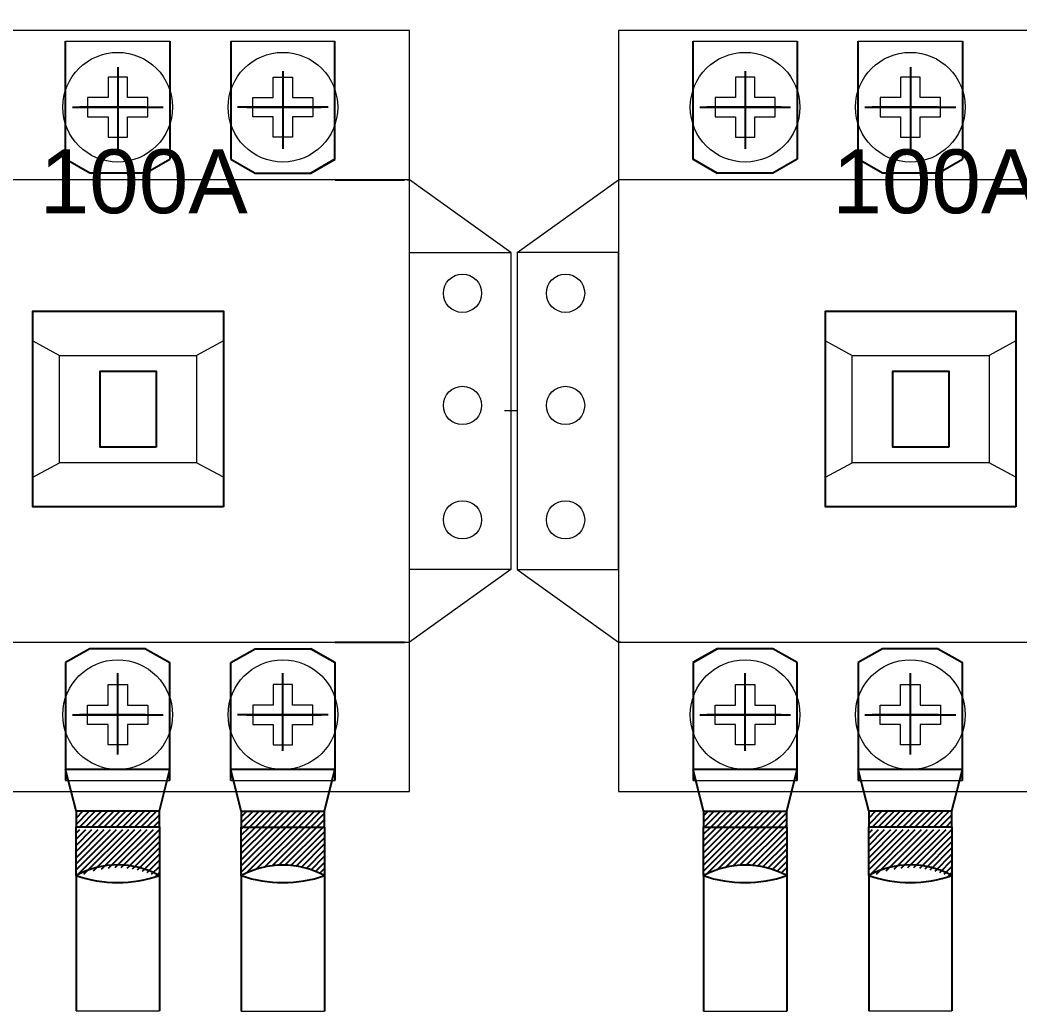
# Model space of a CAD drawing. Header units: millimetres. Extents: x 330554 to 656471, y 11007 to 130943.
# Drawn here: x 420523.3 to 420665.2, y 94432.4 to 94573 of the extents above; entities that cross this region are included whole.
import ezdxf

# ---------------------------------------------------------------- set-up
doc = ezdxf.new("R2010")
doc.units = ezdxf.units.MM
doc.header["$LTSCALE"] = 6
for name, color, linetype in [('BASBAR', 1, 'Continuous'), ('thước đo', 3, 'Continuous'), ('đèn báo pha', 10, 'Continuous')]:
    doc.layers.add(name, color=color, linetype=linetype)
doc.layers.add('M & E', color=5, linetype='Continuous', lineweight=30)
doc.styles.get("Standard").update_dxf_attribs({"font": 'VHELVCN.TTF', "height": 120})
pattern_1 = [(225, (119305.99674, 106156.1728), (0.4354782166, -0.4354782166), [])]
pattern_2 = [(225, (119193.49674, 106156.1728), (0.4354782166, -0.4354782166), [])]

msp = doc.modelspace()

# ---------------------------------------------------------------- hatches: boundary and pattern name
at = {"layer": 'M & E', "lineweight": -2, "ltscale": 8}
h = msp.add_hatch(dxfattribs=at)
h.set_pattern_fill('ANSI31', color=256, scale=4.926874, angle=540, style=0)
h.set_pattern_definition(pattern_2)
h.paths.add_polyline_path([(420554.718, 94460.743), (420554.718, 94458.489), (420566.542, 94458.489), (420566.542, 94460.743)])
h = msp.add_hatch(dxfattribs=at)
h.set_pattern_fill('ANSI31', color=256, scale=4.926874, angle=540, style=0)
h.set_pattern_definition(pattern_2)
edge = h.paths.add_edge_path()
edge.add_line((420554.718, 94451.591), (420554.718, 94458.489))
edge.add_line((420554.718, 94458.489), (420566.542, 94458.489))
edge.add_line((420566.542, 94458.489), (420566.542, 94451.591))
edge.add_arc((420560.63, 94440.588), 12.491, 61.75026, 118.24974)
at = {"layer": 'đèn báo pha', "ltscale": 8}
h = msp.add_hatch(dxfattribs=at)
h.set_pattern_fill('ANSI31', color=2, scale=4.926874, angle=360, style=0)
h.set_pattern_definition([(225, (181366.1806, 64465.0399), (0.4354782166, -0.4354782166), [])])
edge = h.paths.add_edge_path()
edge.add_line((420419.665, 94451.252), (420419.665, 94458.15))
edge.add_line((420419.665, 94458.15), (420431.49, 94458.15))
edge.add_line((420431.49, 94458.15), (420431.49, 94451.252))
edge.add_arc((420425.578, 94440.249), 12.491, 781.75026, 838.24974)
edge = h.paths.add_edge_path()
edge.add_line((420819.728, 94560.239), (420819.728, 94573.049))
h = msp.add_hatch(dxfattribs=at)
h.set_pattern_fill('ANSI31', color=2, scale=4.926874, angle=360, style=0)
h.set_pattern_definition([(225, (181477.7806, 64465.0399), (0.4354782166, -0.4354782166), [])])
edge = h.paths.add_edge_path()
edge.add_line((420531.265, 94451.252), (420531.265, 94458.15))
edge.add_line((420531.265, 94458.15), (420543.09, 94458.15))
edge.add_line((420543.09, 94458.15), (420543.09, 94451.252))
edge.add_arc((420537.178, 94440.249), 12.491, 781.75026, 838.24974)
edge = h.paths.add_edge_path()
edge.add_line((420931.328, 94560.239), (420931.328, 94573.049))
h = msp.add_hatch(dxfattribs=at)
h.set_pattern_fill('ANSI31', color=2, scale=4.926874, angle=360, style=0)
h.set_pattern_definition([(225, (181590.2806, 64465.0399), (0.4354782166, -0.4354782166), [])])
edge = h.paths.add_edge_path()
edge.add_line((420643.765, 94451.252), (420643.765, 94458.15))
edge.add_line((420643.765, 94458.15), (420655.59, 94458.15))
edge.add_line((420655.59, 94458.15), (420655.59, 94451.252))
edge.add_arc((420649.678, 94440.249), 12.491, 781.75026, 838.24974)
edge = h.paths.add_edge_path()
edge.add_line((421043.828, 94560.239), (421043.828, 94573.049))
h = msp.add_hatch(dxfattribs=at)
h.set_pattern_fill('ANSI31', color=2, scale=4.926874, angle=360, style=0)
h.set_pattern_definition([(225, (181477.7806, 64465.40466), (0.4354782166, -0.4354782166), [])])
h.paths.add_polyline_path([(420531.265, 94460.768), (420543.09, 94460.768), (420543.09, 94458.514), (420531.265, 94458.514)])
h = msp.add_hatch(dxfattribs=at)
h.set_pattern_fill('ANSI31', color=256, scale=4.926874, angle=540, style=0)
h.set_pattern_definition(pattern_1)
h.paths.add_polyline_path([(420632.138, 94458.489), (420632.138, 94460.743), (420620.313, 94460.743), (420620.313, 94458.489)])
h = msp.add_hatch(dxfattribs=at)
h.set_pattern_fill('ANSI31', color=2, scale=4.926874, angle=360, style=0)
h.set_pattern_definition([(225, (181590.2806, 64465.40466), (0.4354782166, -0.4354782166), [])])
h.paths.add_polyline_path([(420643.765, 94460.768), (420655.59, 94460.768), (420655.59, 94458.514), (420643.765, 94458.514)])
h = msp.add_hatch(dxfattribs=at)
h.set_pattern_fill('ANSI31', color=256, scale=4.926874, angle=540, style=0)
h.set_pattern_definition(pattern_1)
edge = h.paths.add_edge_path()
edge.add_arc((420626.226, 94440.588), 12.491, 61.75026, 118.24974)
edge.add_line((420620.313, 94451.591), (420620.313, 94458.489))
edge.add_line((420620.313, 94458.489), (420632.138, 94458.489))
edge.add_line((420632.138, 94458.489), (420632.138, 94451.591))

# ---------------------------------------------------------------- linework, layer by layer
at = {"linetype": 'ByBlock', "lineweight": 18, "ltscale": 8}
for p, q in [((420538.551, 94564.935), (420535.804, 94564.935)), ((420535.804, 94564.935), (420535.804, 94562.045)), ((420538.551, 94564.935), (420535.804, 94564.935)), ((420535.804, 94564.935), (420535.804, 94562.045)), ((420538.551, 94562.045), (420538.551, 94564.935)), ((420538.551, 94562.045), (420538.551, 94564.935)), ((420559.256, 94562.045), (420559.256, 94564.935)), ((420559.256, 94564.935), (420562.004, 94564.935)), ((420559.256, 94562.045), (420559.256, 94564.935)), ((420559.256, 94564.935), (420562.004, 94564.935)), ((420559.256, 94562.045), (420559.256, 94564.935)), ((420559.256, 94564.935), (420562.004, 94564.935)), ((420559.256, 94562.045), (420559.256, 94564.935)), ((420559.256, 94564.935), (420562.004, 94564.935)), ((420562.004, 94564.935), (420562.004, 94562.045)), ((420562.004, 94564.935), (420562.004, 94562.045)), ((420562.004, 94564.935), (420562.004, 94562.045)), ((420562.004, 94564.935), (420562.004, 94562.045)), ((420627.599, 94564.935), (420624.852, 94564.935)), ((420624.852, 94564.935), (420624.852, 94562.045)), ((420627.599, 94564.935), (420624.852, 94564.935)), ((420624.852, 94564.935), (420624.852, 94562.045)), ((420627.599, 94564.935), (420624.852, 94564.935)), ((420624.852, 94564.935), (420624.852, 94562.045)), ((420627.599, 94564.935), (420624.852, 94564.935)), ((420624.852, 94564.935), (420624.852, 94562.045)), ((420627.599, 94562.045), (420627.599, 94564.935)), ((420627.599, 94562.045), (420627.599, 94564.935)), ((420627.599, 94562.045), (420627.599, 94564.935)), ((420627.599, 94562.045), (420627.599, 94564.935)), ((420651.051, 94564.935), (420648.304, 94564.935)), ((420648.304, 94564.935), (420648.304, 94562.045)), ((420651.051, 94564.935), (420648.304, 94564.935)), ((420648.304, 94564.935), (420648.304, 94562.045)), ((420651.051, 94562.045), (420651.051, 94564.935)), ((420651.051, 94562.045), (420651.051, 94564.935)), ((420535.804, 94562.045), (420532.914, 94562.045)), ((420532.914, 94562.045), (420532.914, 94559.298)), ((420535.804, 94562.045), (420532.914, 94562.045)), ((420532.914, 94562.045), (420532.914, 94559.298)), ((420541.441, 94562.045), (420538.551, 94562.045)), ((420541.441, 94562.045), (420538.551, 94562.045)), ((420541.441, 94559.298), (420541.441, 94562.045)), ((420541.441, 94559.298), (420541.441, 94562.045)), ((420556.366, 94559.298), (420556.366, 94562.045)), ((420556.366, 94562.045), (420559.256, 94562.045)), ((420556.366, 94559.298), (420556.366, 94562.045)), ((420556.366, 94562.045), (420559.256, 94562.045)), ((420556.366, 94559.298), (420556.366, 94562.045)), ((420556.366, 94562.045), (420559.256, 94562.045)), ((420556.366, 94559.298), (420556.366, 94562.045)), ((420556.366, 94562.045), (420559.256, 94562.045)), ((420562.004, 94562.045), (420564.893, 94562.045)), ((420562.004, 94562.045), (420564.893, 94562.045)), ((420562.004, 94562.045), (420564.893, 94562.045)), ((420562.004, 94562.045), (420564.893, 94562.045)), ((420564.893, 94562.045), (420564.893, 94559.298)), ((420564.893, 94562.045), (420564.893, 94559.298)), ((420564.893, 94562.045), (420564.893, 94559.298)), ((420564.893, 94562.045), (420564.893, 94559.298)), ((420624.852, 94562.045), (420621.962, 94562.045)), ((420621.962, 94562.045), (420621.962, 94559.298)), ((420624.852, 94562.045), (420621.962, 94562.045)), ((420621.962, 94562.045), (420621.962, 94559.298)), ((420624.852, 94562.045), (420621.962, 94562.045)), ((420621.962, 94562.045), (420621.962, 94559.298)), ((420624.852, 94562.045), (420621.962, 94562.045)), ((420621.962, 94562.045), (420621.962, 94559.298)), ((420630.489, 94562.045), (420627.599, 94562.045)), ((420630.489, 94562.045), (420627.599, 94562.045)), ((420630.489, 94562.045), (420627.599, 94562.045)), ((420630.489, 94562.045), (420627.599, 94562.045)), ((420630.489, 94559.298), (420630.489, 94562.045)), ((420630.489, 94559.298), (420630.489, 94562.045)), ((420630.489, 94559.298), (420630.489, 94562.045)), ((420630.489, 94559.298), (420630.489, 94562.045)), ((420648.304, 94562.045), (420645.414, 94562.045)), ((420645.414, 94562.045), (420645.414, 94559.298)), ((420648.304, 94562.045), (420645.414, 94562.045)), ((420645.414, 94562.045), (420645.414, 94559.298)), ((420653.941, 94562.045), (420651.051, 94562.045)), ((420653.941, 94562.045), (420651.051, 94562.045)), ((420653.941, 94559.298), (420653.941, 94562.045)), ((420653.941, 94559.298), (420653.941, 94562.045)), ((420532.914, 94559.298), (420535.804, 94559.298)), ((420532.914, 94559.298), (420535.804, 94559.298)), ((420535.804, 94559.298), (420535.804, 94556.408)), ((420535.804, 94559.298), (420535.804, 94556.408)), ((420538.551, 94556.408), (420538.551, 94559.298)), ((420538.551, 94559.298), (420541.441, 94559.298)), ((420538.551, 94556.408), (420538.551, 94559.298)), ((420538.551, 94559.298), (420541.441, 94559.298)), ((420559.256, 94559.298), (420556.366, 94559.298)), ((420559.256, 94559.298), (420556.366, 94559.298)), ((420559.256, 94559.298), (420556.366, 94559.298)), ((420559.256, 94559.298), (420556.366, 94559.298)), ((420559.256, 94556.408), (420559.256, 94559.298)), ((420559.256, 94556.408), (420559.256, 94559.298)), ((420559.256, 94556.408), (420559.256, 94559.298)), ((420559.256, 94556.408), (420559.256, 94559.298)), ((420564.893, 94559.298), (420562.004, 94559.298)), ((420562.004, 94559.298), (420562.004, 94556.408)), ((420564.893, 94559.298), (420562.004, 94559.298)), ((420562.004, 94559.298), (420562.004, 94556.408)), ((420564.893, 94559.298), (420562.004, 94559.298)), ((420562.004, 94559.298), (420562.004, 94556.408)), ((420564.893, 94559.298), (420562.004, 94559.298)), ((420562.004, 94559.298), (420562.004, 94556.408)), ((420621.962, 94559.298), (420624.852, 94559.298)), ((420621.962, 94559.298), (420624.852, 94559.298)), ((420621.962, 94559.298), (420624.852, 94559.298)), ((420621.962, 94559.298), (420624.852, 94559.298)), ((420624.852, 94559.298), (420624.852, 94556.408)), ((420624.852, 94559.298), (420624.852, 94556.408)), ((420624.852, 94559.298), (420624.852, 94556.408)), ((420624.852, 94559.298), (420624.852, 94556.408)), ((420627.599, 94556.408), (420627.599, 94559.298)), ((420627.599, 94559.298), (420630.489, 94559.298)), ((420627.599, 94556.408), (420627.599, 94559.298)), ((420627.599, 94559.298), (420630.489, 94559.298)), ((420627.599, 94556.408), (420627.599, 94559.298)), ((420627.599, 94559.298), (420630.489, 94559.298)), ((420627.599, 94556.408), (420627.599, 94559.298)), ((420627.599, 94559.298), (420630.489, 94559.298)), ((420645.414, 94559.298), (420648.304, 94559.298)), ((420645.414, 94559.298), (420648.304, 94559.298)), ((420648.304, 94559.298), (420648.304, 94556.408)), ((420648.304, 94559.298), (420648.304, 94556.408)), ((420651.051, 94556.408), (420651.051, 94559.298)), ((420651.051, 94559.298), (420653.941, 94559.298)), ((420651.051, 94556.408), (420651.051, 94559.298)), ((420651.051, 94559.298), (420653.941, 94559.298)), ((420535.804, 94556.408), (420538.551, 94556.408)), ((420535.804, 94556.408), (420538.551, 94556.408)), ((420562.004, 94556.408), (420559.256, 94556.408)), ((420562.004, 94556.408), (420559.256, 94556.408)), ((420562.004, 94556.408), (420559.256, 94556.408)), ((420562.004, 94556.408), (420559.256, 94556.408)), ((420624.852, 94556.408), (420627.599, 94556.408)), ((420624.852, 94556.408), (420627.599, 94556.408)), ((420624.852, 94556.408), (420627.599, 94556.408)), ((420624.852, 94556.408), (420627.599, 94556.408)), ((420648.304, 94556.408), (420651.051, 94556.408)), ((420648.304, 94556.408), (420651.051, 94556.408)), ((420525.117, 94527.491), (420528.907, 94525.443)), ((420525.117, 94527.491), (420528.907, 94525.443)), ((420552.172, 94527.491), (420548.383, 94525.443)), ((420637.617, 94527.491), (420641.407, 94525.443)), ((420637.617, 94527.491), (420641.407, 94525.443)), ((420664.672, 94527.491), (420660.883, 94525.443)), ((420525.117, 94508.153), (420528.907, 94510.201)), ((420525.117, 94508.153), (420528.907, 94510.201)), ((420552.172, 94508.153), (420548.383, 94510.201)), ((420637.617, 94508.153), (420641.407, 94510.201)), ((420637.617, 94508.153), (420641.407, 94510.201)), ((420664.672, 94508.153), (420660.883, 94510.201)), ((420535.804, 94475.812), (420535.804, 94478.702)), ((420535.804, 94478.702), (420538.551, 94478.702)), ((420535.804, 94475.812), (420535.804, 94478.702)), ((420535.804, 94478.702), (420538.551, 94478.702)), ((420538.551, 94478.702), (420538.551, 94475.812)), ((420538.551, 94478.702), (420538.551, 94475.812)), ((420559.256, 94478.702), (420559.256, 94475.812)), ((420562.004, 94478.702), (420559.256, 94478.702)), ((420559.256, 94478.702), (420559.256, 94475.812)), ((420562.004, 94478.702), (420559.256, 94478.702)), ((420559.256, 94478.702), (420559.256, 94475.812)), ((420562.004, 94478.702), (420559.256, 94478.702)), ((420559.256, 94478.702), (420559.256, 94475.812)), ((420562.004, 94478.702), (420559.256, 94478.702)), ((420562.004, 94475.812), (420562.004, 94478.702)), ((420562.004, 94475.812), (420562.004, 94478.702)), ((420562.004, 94475.812), (420562.004, 94478.702)), ((420562.004, 94475.812), (420562.004, 94478.702)), ((420624.852, 94475.812), (420624.852, 94478.702)), ((420624.852, 94478.702), (420627.599, 94478.702)), ((420624.852, 94475.812), (420624.852, 94478.702)), ((420624.852, 94478.702), (420627.599, 94478.702)), ((420624.852, 94475.812), (420624.852, 94478.702)), ((420624.852, 94478.702), (420627.599, 94478.702)), ((420624.852, 94475.812), (420624.852, 94478.702)), ((420624.852, 94478.702), (420627.599, 94478.702)), ((420627.599, 94478.702), (420627.599, 94475.812)), ((420627.599, 94478.702), (420627.599, 94475.812)), ((420627.599, 94478.702), (420627.599, 94475.812)), ((420627.599, 94478.702), (420627.599, 94475.812)), ((420648.304, 94475.812), (420648.304, 94478.702)), ((420648.304, 94478.702), (420651.051, 94478.702)), ((420648.304, 94475.812), (420648.304, 94478.702)), ((420648.304, 94478.702), (420651.051, 94478.702)), ((420651.051, 94478.702), (420651.051, 94475.812)), ((420651.051, 94478.702), (420651.051, 94475.812)), ((420532.914, 94473.064), (420532.914, 94475.812)), ((420532.914, 94475.812), (420535.804, 94475.812)), ((420532.914, 94473.064), (420532.914, 94475.812)), ((420532.914, 94475.812), (420535.804, 94475.812)), ((420538.551, 94475.812), (420541.441, 94475.812)), ((420538.551, 94475.812), (420541.441, 94475.812)), ((420541.441, 94475.812), (420541.441, 94473.064)), ((420541.441, 94475.812), (420541.441, 94473.064)), ((420559.256, 94475.812), (420556.366, 94475.812)), ((420556.366, 94475.812), (420556.366, 94473.064)), ((420559.256, 94475.812), (420556.366, 94475.812)), ((420556.366, 94475.812), (420556.366, 94473.064)), ((420559.256, 94475.812), (420556.366, 94475.812)), ((420556.366, 94475.812), (420556.366, 94473.064)), ((420559.256, 94475.812), (420556.366, 94475.812)), ((420556.366, 94475.812), (420556.366, 94473.064)), ((420564.893, 94475.812), (420562.004, 94475.812)), ((420564.893, 94475.812), (420562.004, 94475.812)), ((420564.893, 94475.812), (420562.004, 94475.812)), ((420564.893, 94475.812), (420562.004, 94475.812)), ((420564.893, 94473.064), (420564.893, 94475.812)), ((420564.893, 94473.064), (420564.893, 94475.812)), ((420564.893, 94473.064), (420564.893, 94475.812)), ((420564.893, 94473.064), (420564.893, 94475.812)), ((420621.962, 94473.064), (420621.962, 94475.812)), ((420621.962, 94475.812), (420624.852, 94475.812)), ((420621.962, 94473.064), (420621.962, 94475.812)), ((420621.962, 94475.812), (420624.852, 94475.812)), ((420621.962, 94473.064), (420621.962, 94475.812)), ((420621.962, 94475.812), (420624.852, 94475.812)), ((420621.962, 94473.064), (420621.962, 94475.812)), ((420621.962, 94475.812), (420624.852, 94475.812)), ((420627.599, 94475.812), (420630.489, 94475.812)), ((420627.599, 94475.812), (420630.489, 94475.812)), ((420627.599, 94475.812), (420630.489, 94475.812)), ((420627.599, 94475.812), (420630.489, 94475.812)), ((420630.489, 94475.812), (420630.489, 94473.064)), ((420630.489, 94475.812), (420630.489, 94473.064)), ((420630.489, 94475.812), (420630.489, 94473.064)), ((420630.489, 94475.812), (420630.489, 94473.064)), ((420645.414, 94473.064), (420645.414, 94475.812)), ((420645.414, 94475.812), (420648.304, 94475.812)), ((420645.414, 94473.064), (420645.414, 94475.812)), ((420645.414, 94475.812), (420648.304, 94475.812)), ((420651.051, 94475.812), (420653.941, 94475.812)), ((420651.051, 94475.812), (420653.941, 94475.812)), ((420653.941, 94475.812), (420653.941, 94473.064)), ((420653.941, 94475.812), (420653.941, 94473.064)), ((420535.804, 94473.064), (420532.914, 94473.064)), ((420535.804, 94473.064), (420532.914, 94473.064)), ((420535.804, 94470.174), (420535.804, 94473.064)), ((420535.804, 94470.174), (420535.804, 94473.064)), ((420541.441, 94473.064), (420538.551, 94473.064)), ((420538.551, 94473.064), (420538.551, 94470.174)), ((420541.441, 94473.064), (420538.551, 94473.064)), ((420538.551, 94473.064), (420538.551, 94470.174)), ((420556.366, 94473.064), (420559.256, 94473.064)), ((420556.366, 94473.064), (420559.256, 94473.064)), ((420556.366, 94473.064), (420559.256, 94473.064)), ((420556.366, 94473.064), (420559.256, 94473.064)), ((420559.256, 94473.064), (420559.256, 94470.174)), ((420559.256, 94473.064), (420559.256, 94470.174)), ((420559.256, 94473.064), (420559.256, 94470.174)), ((420559.256, 94473.064), (420559.256, 94470.174)), ((420562.004, 94470.174), (420562.004, 94473.064)), ((420562.004, 94473.064), (420564.893, 94473.064)), ((420562.004, 94470.174), (420562.004, 94473.064)), ((420562.004, 94473.064), (420564.893, 94473.064)), ((420562.004, 94470.174), (420562.004, 94473.064)), ((420562.004, 94473.064), (420564.893, 94473.064)), ((420562.004, 94470.174), (420562.004, 94473.064)), ((420562.004, 94473.064), (420564.893, 94473.064)), ((420624.852, 94473.064), (420621.962, 94473.064)), ((420624.852, 94473.064), (420621.962, 94473.064)), ((420624.852, 94473.064), (420621.962, 94473.064)), ((420624.852, 94473.064), (420621.962, 94473.064)), ((420624.852, 94470.174), (420624.852, 94473.064)), ((420624.852, 94470.174), (420624.852, 94473.064)), ((420624.852, 94470.174), (420624.852, 94473.064)), ((420624.852, 94470.174), (420624.852, 94473.064)), ((420630.489, 94473.064), (420627.599, 94473.064)), ((420627.599, 94473.064), (420627.599, 94470.174)), ((420630.489, 94473.064), (420627.599, 94473.064)), ((420627.599, 94473.064), (420627.599, 94470.174)), ((420630.489, 94473.064), (420627.599, 94473.064)), ((420627.599, 94473.064), (420627.599, 94470.174)), ((420630.489, 94473.064), (420627.599, 94473.064)), ((420627.599, 94473.064), (420627.599, 94470.174)), ((420648.304, 94473.064), (420645.414, 94473.064)), ((420648.304, 94473.064), (420645.414, 94473.064)), ((420648.304, 94470.174), (420648.304, 94473.064)), ((420648.304, 94470.174), (420648.304, 94473.064)), ((420653.941, 94473.064), (420651.051, 94473.064)), ((420651.051, 94473.064), (420651.051, 94470.174)), ((420653.941, 94473.064), (420651.051, 94473.064)), ((420651.051, 94473.064), (420651.051, 94470.174)), ((420538.551, 94470.174), (420535.804, 94470.174)), ((420538.551, 94470.174), (420535.804, 94470.174)), ((420559.256, 94470.174), (420562.004, 94470.174)), ((420559.256, 94470.174), (420562.004, 94470.174)), ((420559.256, 94470.174), (420562.004, 94470.174)), ((420559.256, 94470.174), (420562.004, 94470.174)), ((420627.599, 94470.174), (420624.852, 94470.174)), ((420627.599, 94470.174), (420624.852, 94470.174)), ((420627.599, 94470.174), (420624.852, 94470.174)), ((420627.599, 94470.174), (420624.852, 94470.174)), ((420651.051, 94470.174), (420648.304, 94470.174)), ((420651.051, 94470.174), (420648.304, 94470.174)), ((420531.265, 94451.617), (420531.265, 94442.747)), ((420531.265, 94451.617), (420531.265, 94442.747)), ((420543.09, 94451.617), (420543.09, 94442.747)), ((420543.09, 94451.617), (420543.09, 94442.747)), ((420643.765, 94451.617), (420643.765, 94442.747)), ((420643.765, 94451.617), (420643.765, 94442.747)), ((420655.59, 94451.617), (420655.59, 94442.747)), ((420655.59, 94451.617), (420655.59, 94442.747))]:
    msp.add_line(p, q, dxfattribs=at)
for points in [[(420548.383, 94510.201), (420528.907, 94510.201), (420528.907, 94525.443), (420548.383, 94525.443)], [(420660.883, 94510.201), (420641.407, 94510.201), (420641.407, 94525.443), (420660.883, 94525.443)], [(420542.619, 94512.42), (420534.671, 94512.42), (420534.671, 94523.224), (420542.619, 94523.224)], [(420655.119, 94512.42), (420647.171, 94512.42), (420647.171, 94523.224), (420655.119, 94523.224)]]:
    msp.add_lwpolyline(points, close=True, dxfattribs=at)
for centre, radius in [((420537.178, 94560.671), 7.783), ((420560.63, 94560.671), 7.783), ((420560.63, 94560.671), 7.783), ((420560.63, 94560.671), 7.783), ((420560.63, 94560.671), 7.783), ((420626.226, 94560.671), 7.783), ((420626.226, 94560.671), 7.783), ((420626.226, 94560.671), 7.783), ((420626.226, 94560.671), 7.783), ((420649.678, 94560.671), 7.783), ((420586.118, 94534.258), 2.718), ((420600.738, 94534.258), 2.718), ((420586.118, 94518.332), 2.718), ((420600.738, 94518.332), 2.718), ((420586.118, 94502.098), 2.718), ((420600.738, 94502.098), 2.718), ((420537.178, 94474.438), 7.783), ((420560.63, 94474.438), 7.783), ((420560.63, 94474.438), 7.783), ((420560.63, 94474.438), 7.783), ((420560.63, 94474.438), 7.783), ((420626.226, 94474.438), 7.783), ((420626.226, 94474.438), 7.783), ((420626.226, 94474.438), 7.783), ((420626.226, 94474.438), 7.783), ((420649.678, 94474.438), 7.783)]:
    msp.add_circle(centre, radius, dxfattribs=at)
at = {"layer": 'BASBAR', "color": 6}
for points in [[(420552.172, 94503.932), (420525.117, 94503.932), (420525.117, 94531.712), (420552.172, 94531.712)], [(420664.672, 94503.932), (420637.617, 94503.932), (420637.617, 94531.712), (420664.672, 94531.712)], [(420542.619, 94512.42), (420534.671, 94512.42), (420534.671, 94523.224), (420542.619, 94523.224)], [(420655.119, 94512.42), (420647.171, 94512.42), (420647.171, 94523.224), (420655.119, 94523.224)]]:
    msp.add_lwpolyline(points, close=True, dxfattribs=at)
at = {"layer": 'M & E', "lineweight": -2, "ltscale": 8}
for p, q in [((420554.718, 94460.743), (420553.24, 94466.655)), ((420566.542, 94460.743), (420568.02, 94466.655)), ((420554.718, 94460.743), (420554.718, 94458.489)), ((420554.718, 94460.743), (420566.542, 94460.743)), ((420566.542, 94458.489), (420566.542, 94460.743)), ((420620.313, 94451.591), (420620.313, 94442.722)), ((420632.138, 94451.591), (420632.138, 94442.722))]:
    msp.add_line(p, q, dxfattribs=at)
msp.add_lwpolyline([(420554.718, 94451.591), (420554.718, 94458.489), (420566.542, 94458.489), (420566.542, 94451.591)], dxfattribs=at)
for centre, radius, start, end in [((420560.63, 94440.588), 12.491, 61.75026, 118.24974), ((420560.63, 94468.712), 18.113, 250.94899, 289.05101)]:
    msp.add_arc(centre, radius, start, end, dxfattribs=at)
at = {"layer": 'thước đo', "color": 7, "lineweight": 18, "ltscale": 8}
for p, q in [((420529.787, 94570.032), (420544.568, 94570.032)), ((420553.24, 94570.032), (420568.02, 94570.032)), ((420618.835, 94570.032), (420633.616, 94570.032)), ((420642.287, 94570.032), (420657.068, 94570.032)), ((420578.253, 94550.354), (420578.578, 94550.354)), ((420592.978, 94540.055), (420578.578, 94550.354)), ((420593.878, 94540.055), (420608.278, 94550.354)), ((420593.878, 94517.555), (420592.078, 94517.555)), ((420593.878, 94517.555), (420592.978, 94517.555)), ((420592.978, 94495.055), (420578.578, 94484.755)), ((420593.878, 94495.055), (420608.278, 94484.755)), ((420578.253, 94484.755), (420578.578, 94484.755)), ((420608.602, 94484.755), (420608.278, 94484.755)), ((420529.787, 94465.077), (420544.568, 94465.077)), ((420553.24, 94465.077), (420568.02, 94465.077)), ((420618.835, 94465.077), (420633.616, 94465.077)), ((420642.287, 94465.077), (420657.068, 94465.077)), ((420531.265, 94432.403), (420543.09, 94432.403)), ((420554.718, 94432.378), (420566.542, 94432.378)), ((420620.313, 94432.378), (420632.138, 94432.378)), ((420643.765, 94432.403), (420655.59, 94432.403))]:
    msp.add_line(p, q, dxfattribs=at)
at = {"layer": 'thước đo', "color": 0, "ltscale": 8}
for p, q in [((420537.178, 94566.336), (420537.178, 94559.019)), ((420649.678, 94566.336), (420649.678, 94559.019)), ((420537.178, 94565.809), (420537.178, 94555.534)), ((420537.178, 94564.613), (420537.178, 94556.73)), ((420560.63, 94565.809), (420560.63, 94555.534)), ((420560.63, 94565.809), (420560.63, 94555.534)), ((420560.63, 94564.613), (420560.63, 94556.73)), ((420626.226, 94565.809), (420626.226, 94555.534)), ((420626.226, 94565.809), (420626.226, 94555.534)), ((420626.226, 94564.613), (420626.226, 94556.73)), ((420649.678, 94565.809), (420649.678, 94555.534)), ((420649.678, 94564.613), (420649.678, 94556.73)), ((420537.178, 94564.33), (420537.178, 94557.013)), ((420560.63, 94564.33), (420560.63, 94557.013)), ((420626.226, 94564.33), (420626.226, 94557.013)), ((420649.678, 94564.33), (420649.678, 94557.013)), ((420537.178, 94563.153), (420537.178, 94555.836)), ((420649.678, 94563.153), (420649.678, 94555.836)), ((420530.743, 94560.671), (420543.613, 94560.671)), ((420537.178, 94560.671), (420531.764, 94560.671)), ((420532.04, 94560.671), (420542.315, 94560.671)), ((420541.119, 94560.671), (420533.236, 94560.671)), ((420541.119, 94560.671), (420542.58, 94560.671)), ((420567.065, 94560.671), (420554.195, 94560.671)), ((420565.767, 94560.671), (420555.492, 94560.671)), ((420555.492, 94560.671), (420565.767, 94560.671)), ((420556.688, 94560.671), (420564.571, 94560.671)), ((420560.63, 94560.671), (420566.043, 94560.671)), ((420619.79, 94560.671), (420632.661, 94560.671)), ((420626.226, 94560.671), (420620.812, 94560.671)), ((420621.088, 94560.671), (420631.363, 94560.671)), ((420631.363, 94560.671), (420621.088, 94560.671)), ((420630.167, 94560.671), (420622.284, 94560.671)), ((420643.243, 94560.671), (420656.113, 94560.671)), ((420649.678, 94560.671), (420644.264, 94560.671)), ((420644.54, 94560.671), (420654.815, 94560.671)), ((420653.619, 94560.671), (420645.736, 94560.671)), ((420653.619, 94560.671), (420655.08, 94560.671)), ((420537.178, 94556.73), (420537.178, 94554.772)), ((420560.63, 94556.73), (420560.63, 94554.772)), ((420626.226, 94556.73), (420626.226, 94554.772)), ((420649.678, 94556.73), (420649.678, 94554.772)), ((420533.236, 94551.31), (420529.787, 94553.281)), ((420541.119, 94551.31), (420544.568, 94553.281)), ((420553.24, 94553.281), (420556.688, 94551.31)), ((420568.02, 94553.281), (420564.571, 94551.31)), ((420564.588, 94551.31), (420568.037, 94553.281)), ((420622.268, 94551.31), (420618.819, 94553.281)), ((420618.835, 94553.281), (420622.284, 94551.31)), ((420633.616, 94553.281), (420630.167, 94551.31)), ((420645.736, 94551.31), (420642.287, 94553.281)), ((420653.619, 94551.31), (420657.068, 94553.281)), ((420533.236, 94483.799), (420529.787, 94481.828)), ((420541.119, 94483.799), (420544.568, 94481.828)), ((420553.24, 94481.828), (420556.688, 94483.799)), ((420568.02, 94481.828), (420564.571, 94483.799)), ((420564.588, 94483.799), (420568.037, 94481.828)), ((420622.268, 94483.799), (420618.819, 94481.828)), ((420618.835, 94481.828), (420622.284, 94483.799)), ((420633.616, 94481.828), (420630.167, 94483.799)), ((420645.736, 94483.799), (420642.287, 94481.828)), ((420653.619, 94483.799), (420657.068, 94481.828)), ((420537.178, 94478.379), (420537.178, 94480.337)), ((420537.178, 94469.3), (420537.178, 94479.576)), ((420560.63, 94478.379), (420560.63, 94480.337)), ((420560.63, 94469.3), (420560.63, 94479.576)), ((420560.63, 94469.3), (420560.63, 94479.576)), ((420626.226, 94478.379), (420626.226, 94480.337)), ((420626.226, 94469.3), (420626.226, 94479.576)), ((420626.226, 94469.3), (420626.226, 94479.576)), ((420649.678, 94478.379), (420649.678, 94480.337)), ((420649.678, 94469.3), (420649.678, 94479.576)), ((420537.178, 94471.957), (420537.178, 94479.274)), ((420537.178, 94470.496), (420537.178, 94478.379)), ((420537.178, 94470.779), (420537.178, 94478.097)), ((420560.63, 94470.496), (420560.63, 94478.379)), ((420560.63, 94470.779), (420560.63, 94478.097)), ((420626.226, 94470.496), (420626.226, 94478.379)), ((420626.226, 94470.779), (420626.226, 94478.097)), ((420649.678, 94471.957), (420649.678, 94479.274)), ((420649.678, 94470.496), (420649.678, 94478.379)), ((420649.678, 94470.779), (420649.678, 94478.097)), ((420537.178, 94468.773), (420537.178, 94476.09)), ((420649.678, 94468.773), (420649.678, 94476.09)), ((420530.743, 94474.438), (420543.613, 94474.438)), ((420537.178, 94474.438), (420531.764, 94474.438)), ((420532.04, 94474.438), (420542.315, 94474.438)), ((420541.119, 94474.438), (420533.236, 94474.438)), ((420541.119, 94474.438), (420542.58, 94474.438)), ((420567.065, 94474.438), (420554.195, 94474.438)), ((420565.767, 94474.438), (420555.492, 94474.438)), ((420555.492, 94474.438), (420565.767, 94474.438)), ((420556.688, 94474.438), (420564.571, 94474.438)), ((420560.63, 94474.438), (420566.043, 94474.438)), ((420619.79, 94474.438), (420632.661, 94474.438)), ((420626.226, 94474.438), (420620.812, 94474.438)), ((420621.088, 94474.438), (420631.363, 94474.438)), ((420631.363, 94474.438), (420621.088, 94474.438)), ((420630.167, 94474.438), (420622.284, 94474.438)), ((420643.243, 94474.438), (420656.113, 94474.438)), ((420649.678, 94474.438), (420644.264, 94474.438)), ((420644.54, 94474.438), (420654.815, 94474.438)), ((420653.619, 94474.438), (420645.736, 94474.438)), ((420653.619, 94474.438), (420655.08, 94474.438)), ((420544.568, 94466.681), (420529.787, 94466.681)), ((420657.068, 94466.681), (420642.287, 94466.681)), ((420568.02, 94466.655), (420553.24, 94466.655)), ((420633.616, 94466.655), (420618.835, 94466.655)), ((420531.265, 94451.617), (420531.265, 94432.403)), ((420531.265, 94451.617), (420531.265, 94432.403)), ((420543.09, 94451.617), (420543.09, 94432.403)), ((420543.09, 94451.617), (420543.09, 94432.403)), ((420554.718, 94451.591), (420554.718, 94432.378)), ((420554.718, 94451.591), (420554.718, 94442.722)), ((420566.542, 94451.591), (420566.542, 94432.378)), ((420566.542, 94451.591), (420566.542, 94442.722)), ((420620.313, 94451.591), (420620.313, 94432.378)), ((420632.138, 94451.591), (420632.138, 94432.378)), ((420643.765, 94451.617), (420643.765, 94432.403)), ((420643.765, 94451.617), (420643.765, 94432.403)), ((420655.59, 94451.617), (420655.59, 94432.403)), ((420655.59, 94451.617), (420655.59, 94432.403))]:
    msp.add_line(p, q, dxfattribs=at)
at = {"layer": 'thước đo', "color": 0, "linetype": 'ByBlock', "ltscale": 8}
for p, q in [((420568.037, 94550.354), (420577.867, 94550.354)), ((420568.037, 94484.755), (420577.867, 94484.755))]:
    msp.add_line(p, q, dxfattribs=at)
at = {"layer": 'thước đo', "color": 7, "lineweight": 18, "ltscale": 8}
for points in [[(420495.778, 94463.536), (420578.578, 94463.536), (420578.578, 94571.536), (420495.778, 94571.536)], [(420608.278, 94463.536), (420691.078, 94463.536), (420691.078, 94571.536), (420608.278, 94571.536)], [(420495.778, 94484.755), (420578.578, 94484.755), (420578.578, 94550.354), (420495.778, 94550.354)], [(420608.278, 94484.755), (420691.078, 94484.755), (420691.078, 94550.354), (420608.278, 94550.354)], [(420592.978, 94495.055), (420578.578, 94495.055), (420578.578, 94540.055), (420592.978, 94540.055)], [(420593.878, 94495.055), (420608.278, 94495.055), (420608.278, 94540.055), (420593.878, 94540.055)]]:
    msp.add_lwpolyline(points, close=True, dxfattribs=at)
at = {"layer": 'thước đo', "color": 0, "ltscale": 8}
for points in [[(420529.787, 94553.281), (420529.787, 94570.032)], [(420544.568, 94570.032), (420544.568, 94553.281)], [(420553.24, 94570.032), (420553.24, 94553.281)], [(420568.02, 94553.281), (420568.02, 94570.032)], [(420618.835, 94553.281), (420618.835, 94570.032)], [(420633.616, 94570.032), (420633.616, 94553.281)], [(420642.287, 94553.281), (420642.287, 94570.032)], [(420657.068, 94570.032), (420657.068, 94553.281)], [(420541.119, 94551.31), (420533.236, 94551.31)], [(420556.688, 94551.31), (420564.571, 94551.31)], [(420630.167, 94551.31), (420622.284, 94551.31)], [(420653.619, 94551.31), (420645.736, 94551.31)], [(420541.119, 94483.799), (420533.236, 94483.799)], [(420556.688, 94483.799), (420564.571, 94483.799)], [(420630.167, 94483.799), (420622.284, 94483.799)], [(420653.619, 94483.799), (420645.736, 94483.799)], [(420529.787, 94481.828), (420529.787, 94465.077)], [(420544.568, 94465.077), (420544.568, 94481.828)], [(420553.24, 94465.077), (420553.24, 94481.828)], [(420568.02, 94481.828), (420568.02, 94465.077)], [(420618.835, 94481.828), (420618.835, 94465.077)], [(420633.616, 94465.077), (420633.616, 94481.828)], [(420642.287, 94481.828), (420642.287, 94465.077)], [(420657.068, 94465.077), (420657.068, 94481.828)]]:
    msp.add_lwpolyline(points, dxfattribs=at)
at = {"layer": 'đèn báo pha', "color": 2, "ltscale": 8}
for p, q in [((420531.265, 94460.768), (420529.787, 94466.681)), ((420543.09, 94460.768), (420544.568, 94466.681)), ((420643.765, 94460.768), (420642.287, 94466.681)), ((420655.59, 94460.768), (420657.068, 94466.681)), ((420531.265, 94460.768), (420531.265, 94458.514)), ((420531.265, 94460.768), (420543.09, 94460.768)), ((420543.09, 94458.514), (420543.09, 94460.768)), ((420643.765, 94460.768), (420643.765, 94458.514)), ((420643.765, 94460.768), (420655.59, 94460.768)), ((420655.59, 94458.514), (420655.59, 94460.768))]:
    msp.add_line(p, q, dxfattribs=at)
at = {"layer": 'đèn báo pha', "ltscale": 8}
for p, q in [((420620.313, 94460.743), (420618.835, 94466.655)), ((420632.138, 94460.743), (420633.616, 94466.655)), ((420620.313, 94460.743), (420620.313, 94458.489)), ((420620.313, 94460.743), (420632.138, 94460.743)), ((420632.138, 94458.489), (420632.138, 94460.743)), ((420554.718, 94458.489), (420566.542, 94458.489)), ((420620.313, 94458.489), (420632.138, 94458.489)), ((420554.718, 94451.591), (420554.718, 94442.722)), ((420566.542, 94451.591), (420566.542, 94442.722))]:
    msp.add_line(p, q, dxfattribs=at)
at = {"layer": 'đèn báo pha', "color": 2, "ltscale": 8}
for points in [[(420531.265, 94451.617), (420531.265, 94458.514), (420543.09, 94458.514), (420543.09, 94451.617)], [(420643.765, 94451.617), (420643.765, 94458.514), (420655.59, 94458.514), (420655.59, 94451.617)]]:
    msp.add_lwpolyline(points, dxfattribs=at)
at = {"layer": 'đèn báo pha', "ltscale": 8}
msp.add_lwpolyline([(420620.313, 94451.591), (420620.313, 94458.489), (420632.138, 94458.489), (420632.138, 94451.591)], dxfattribs=at)
at = {"layer": 'đèn báo pha', "color": 2, "ltscale": 8}
for centre, radius, start, end in [((420537.178, 94440.614), 12.491, 61.75026, 118.24974), ((420649.678, 94440.614), 12.491, 61.75026, 118.24974), ((420537.178, 94468.738), 18.113, 250.94899, 289.05101), ((420649.678, 94468.738), 18.113, 250.94899, 289.05101)]:
    msp.add_arc(centre, radius, start, end, dxfattribs=at)
at = {"layer": 'đèn báo pha', "ltscale": 8}
for centre, radius, start, end in [((420626.226, 94440.588), 12.491, 61.75026, 118.24974), ((420626.226, 94468.712), 18.113, 250.94899, 289.05101)]:
    msp.add_arc(centre, radius, start, end, dxfattribs=at)

# ---------------------------------------------------------------- texts
at = {"layer": 'đèn báo pha', "color": 1, "ltscale": 8, "char_height": 18.10626, "width": 267.52446, "attachment_point": 3}
for insert in [(420555.638, 94554.672), (420668.138, 94554.672)]:
    msp.add_mtext('{\\fVNI-Helve|b0|i0|c0|p2;  \\H0.6667x; \\H0.75x;100A}', dxfattribs=dict(at, insert=insert))

doc.saveas('drawing.dxf')
